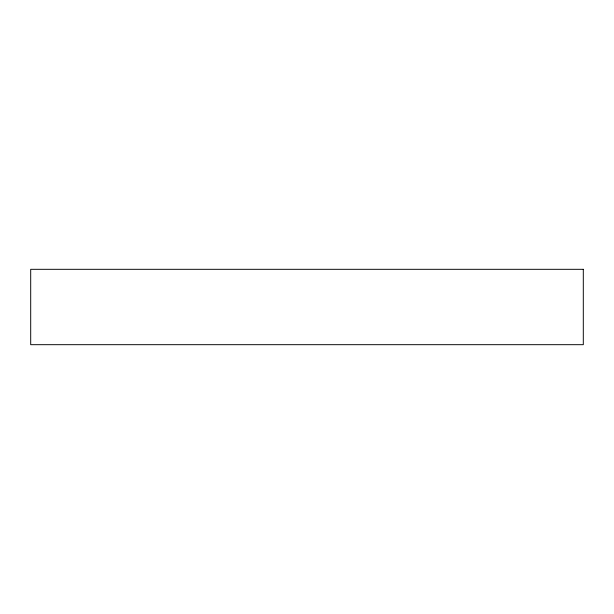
<?xml version="1.0" encoding="UTF-8"?>
<svg xmlns="http://www.w3.org/2000/svg" width="614" height="614" viewBox="0 0 614 614"><rect width="100%" height="100%" fill="white"/><g stroke="black" fill="none" stroke-linecap="round" stroke-linejoin="round"><path stroke-width="0.92" d="M583.3 269.316L30.7 269.316L30.7 344.684L583.3 344.684L583.3 269.316"/></g></svg>
